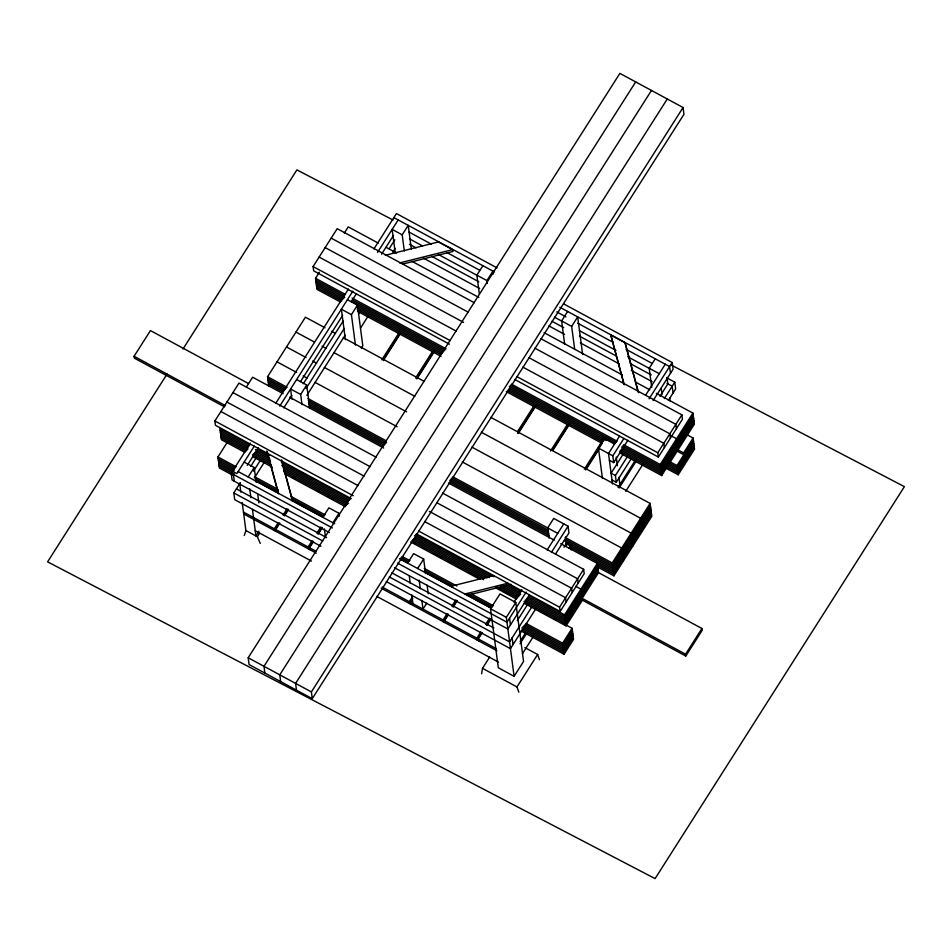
<?xml version="1.0" encoding="UTF-8"?>
<svg xmlns="http://www.w3.org/2000/svg" width="952" height="952" viewBox="0 0 952 952"><rect width="100%" height="100%" fill="white"/><g stroke="black" fill="none" stroke-linecap="round" stroke-linejoin="round"><path stroke-width="1.43" d="M481.629 673.79L482.509 668.328L489.661 657.094M244.259 535.524L245.89 530.526L242.201 502.513M224.493 406.837L134.327 358.13L134.089 356.286L150.428 330.582L248.448 383.525M167.076 374.017L47.6 561.858L655.095 878.613L904.4 486.65L671.16 365.032M183.01 348.967L296.905 169.884L393.105 220.043M351.228 498.634L215.45 425.282L214.878 420.986L238.976 383.109L376.064 457.162M449.463 344.196L313.684 270.844L313.113 266.548L337.198 228.67L474.286 302.724M246.389 387.012L252.625 377.218L283.137 393.7M340.507 302.046L317.004 289.36L315.54 278.293L319.432 272.177M344.35 233.014L348.242 226.885L378.265 243.117M268.773 385.941L267.56 376.73L305.413 317.206L325.001 327.785M232.455 475.072L219.4 468.015L217.948 456.96L227.409 442.073M329.38 532.573L232.121 480.034L231.241 473.275L250.364 443.192M275.878 403.089L348.42 289.039M373.922 248.936L396.437 213.545L497.063 267.905M254.315 446.083L236.834 473.572L234.68 472.406L233.395 474.441L234.275 481.2M279.745 406.099L352.859 291.145M377.504 252.411L398.162 219.936M247.258 465.338L258.385 447.845M283.815 407.861L291.764 395.366M300.511 381.621L342.625 315.398M351.371 301.653L356.143 294.156M381.573 254.172L393.485 235.43M320.967 546.293L234.716 499.693L233.823 492.934L240.392 482.616M250.733 466.349L256.314 457.579M303.283 383.727L343.101 321.133M389.273 248.531L394.854 239.773M248.174 476.976L254.208 467.503L244.152 462.077M301.998 404.6L300.665 394.461L306.687 384.989L296.631 379.55M355.429 345.052L351.431 314.648L357.452 305.175L347.397 299.737M404.326 251.054L402.196 234.835L408.218 225.362L411.323 248.96M253.458 471.18L260.622 459.911M306.008 388.559L344.219 328.476M392.795 252.113L395.175 248.353M254.339 477.94L264.692 461.66M306.889 395.318L345.112 335.235M358.642 313.946L360.237 311.447M360.51 328.083L367.674 316.814M361.284 348.099L362.795 345.731L357.452 305.175M258.956 531.228L255.945 535.964L252.447 509.415M260.265 543.425L257.385 536.738L259.67 533.132M279.364 523.112L274.581 530.621L274.343 528.777L278.329 522.517M283.101 515.008L287.087 508.749M381.835 359.785L399.352 332.248M284.136 515.603L288.123 509.344M383.668 359.118L399.59 334.092M276.02 531.394L275.782 529.55L279.757 523.291M284.541 515.782L288.515 509.522M383.263 360.558L399.983 334.271M322.859 517.317L328.88 507.844L338.936 513.283L339.317 516.174M479.356 294.001L476.869 275.176L482.902 265.703M313.113 541.343L308.341 548.852L308.091 547.007L312.077 540.748M316.849 533.239L320.836 526.98M415.584 378.015L432.303 351.728M317.885 533.834L321.871 527.575M416.619 378.61L433.338 352.323M309.769 549.625L309.531 547.781L313.505 541.521M318.289 534.012L322.264 527.753M417.012 378.789L434.528 351.252M332.914 522.743L338.936 513.283M487.305 283.506L486.924 280.602L492.946 271.13L493.326 274.033M248.186 657.772L619.883 73.387L683.072 107.516L683.964 114.276L312.268 698.673L249.079 664.532L248.186 657.772L311.375 691.914L312.268 698.673M635.686 81.92L263.99 666.305L264.87 673.064M651.477 90.452L279.781 674.849L280.673 681.608M667.281 98.984L295.584 683.381L296.477 690.14M311.375 691.914L683.072 107.516M407.599 563.096L413.62 553.624L423.664 559.05L425.58 573.532M564.655 344.124L561.609 320.943L567.63 311.482M417.642 568.522L423.664 559.05M574.71 349.551L571.664 326.381L577.685 316.909L582.636 354.56M412.763 598.546L409.586 603.544L409.336 601.712L412.525 596.702M517.626 431.458L533.548 406.421M517.864 433.303L535.381 405.766M411.026 604.33L410.776 602.485L412.371 599.974M518.269 433.493L535.786 405.945M426.746 603.163L422.985 609.078L421.843 600.391M448.106 614.266L443.334 621.787L443.096 619.942L447.071 613.683M451.855 606.162L455.829 599.915M550.577 450.939L567.297 424.651M452.89 606.757L456.865 600.498M552.41 450.284L569.129 423.997M444.774 622.56L444.524 620.716L448.511 614.457M453.283 606.948L457.269 600.688M552.814 450.463L568.737 425.437M490.53 608.78L500.002 593.905L515.794 602.438L523.564 661.426L514.104 676.301L498.301 667.768L490.53 608.78L506.333 617.324L514.104 676.301M481.867 632.497L477.083 640.018L476.845 638.173L480.82 631.914M485.603 624.405L489.578 618.145M584.326 469.181L601.842 441.633M602.449 478.499L598.451 448.083L604.472 438.622L614.528 444.048M651.739 387.44L649.216 368.269L655.238 358.809M486.639 624.988L490.625 618.729M586.158 468.515L602.092 443.477M478.523 640.791L478.273 638.947L482.259 632.687M487.031 625.178L491.018 618.919M585.766 469.955L599.296 448.666M513.949 602.176L521.851 589.74M547.162 549.97L563.762 523.862M619.55 436.159L608.506 453.521L612.505 483.937M645.575 395.235L665.293 364.235M506.333 617.324L515.794 602.438M526.17 592.073L506.976 622.239L397.543 563.12M551.47 552.291L568.07 526.194L553.707 518.435L547.686 527.896L549.018 538.035M609.387 460.28L613.695 462.601L612.814 455.841L623.857 438.479M649.086 398.805L672.183 362.51L563.715 303.914M529.431 595.107L507.868 628.998L394.521 567.761M555.516 554.076L568.963 532.953L568.07 526.194M613.695 462.601L627.892 440.288M653.131 400.602L673.064 369.269L672.183 362.51M517.329 620.597L527.61 604.437M563.977 547.257L566.345 543.521L570.653 545.853L571.188 549.911M622.917 454.58L611.089 473.18L615.397 475.512L616.289 482.271L611.981 479.939M659.986 396.294L667.876 383.894M531.918 606.757L509.57 641.898L389.344 576.948M569.082 548.34L570.653 545.853M615.397 475.512L627.225 456.912M664.294 398.626L674.766 382.168L666.924 377.932M535.964 608.554L510.462 648.657L386.31 581.589M616.289 482.271L631.271 458.709M668.34 400.423L675.658 388.928L674.766 382.168M520.149 641.386L525.718 632.616M618.074 487.412L635.591 459.864M520.042 643.778L526.753 633.211M619.121 487.995L636.21 461.137M522.327 653.893L533.465 636.376M625.761 491.268L643.266 463.743M416.512 533.905L560.133 611.481L559.562 607.186L583.647 569.308L442.644 493.136M514.746 379.467L658.356 457.043L657.796 452.747L681.882 414.87L540.879 338.698M560.133 611.481L584.219 573.604L583.647 569.308M658.356 457.043L682.453 419.166L681.882 414.87M518.804 692.175L516.972 686.951L537.63 654.488L524.861 647.586M524.278 603.318L566.059 625.892L564.607 614.825L597.297 563.429L598.51 572.64L565.821 624.048L524.04 601.474M619.895 452.985L661.676 475.56L660.224 464.493L692.913 413.097L656.356 393.343M597.547 565.262L564.845 616.67L528.289 596.928M693.163 414.941L660.462 466.337L622.608 445.881M597.785 567.106L565.095 618.514L527.23 598.058M693.401 416.774L660.712 468.182L621.537 447.023M598.034 568.951L565.333 620.359L526.17 599.201M693.651 418.618L660.95 470.026L621.787 448.868M598.272 570.795L565.571 622.203L525.099 600.343M693.889 420.463L661.2 471.871L620.716 450.01M694.127 422.307L661.438 473.715L619.657 451.141M566.059 625.892L582.41 600.188L580.958 589.121L575.734 586.301M661.676 475.56L694.377 424.152L692.913 413.097M596.963 566.666L613.933 575.829L612.243 562.929L650.097 503.406L490.815 417.357M520.994 630.95L564.084 654.214L562.62 643.159L572.092 628.284L564.25 624.048M650.335 505.25L612.481 564.774L565.476 539.379M676.027 450.534L683.869 454.77L683.619 452.926L693.092 438.039L686.559 434.517M572.33 630.117L562.87 645.004L525.004 624.548M650.585 507.095L612.719 566.618L564.417 540.522M666.448 468.455L678.193 474.798L676.979 465.587L693.33 439.883M572.568 631.961L563.108 646.848L523.945 625.69M650.823 508.939L612.969 568.463L565.964 543.068M693.568 441.728L677.229 467.432L669.387 463.196M572.818 633.806L563.346 648.693L522.874 626.821M651.073 510.784L613.207 570.308L570.129 547.031M693.818 443.572L677.467 469.276L668.328 464.338M573.056 635.65L563.596 650.537L521.815 627.963M651.311 512.628L613.457 572.152L560.74 543.675M694.056 445.417L677.705 471.121L667.269 465.48M573.306 637.495L563.834 652.382L522.053 629.808M651.549 514.473L613.695 573.985L598.023 565.524M694.306 447.262L677.955 472.965L666.198 466.611M564.084 654.214L573.544 639.339L572.092 628.284M613.933 575.829L651.799 516.317L650.097 503.406M678.193 474.798L694.543 449.106L693.092 438.039M582.576 600.272L685.809 656.047L685.571 654.202L701.922 628.498L598.677 572.723M685.809 656.047L702.159 630.343L701.922 628.498M385.322 255.291L438.444 241.939L452.652 249.626L452.902 251.471L402.791 264.049M399.685 262.93L452.652 249.626M450.641 586.349L493.588 575.555M464.85 594.024L507.916 583.207M466.539 595.512L511.034 584.326M393.854 217.603L494.481 271.963M559.824 307.258L669.601 366.568L670.494 373.327M623.762 383.787L610.839 335.08L625.059 342.756L638.554 392.652M409.122 232.121L431.339 244.129M447.023 252.601L479.689 270.249M556.789 311.899L565.94 316.849M577.697 323.192L612.981 342.256M626.059 349.325L652.191 363.438M402.196 234.835L392.141 229.396L395.247 252.994M476.869 275.176L486.924 280.602M561.609 320.943L571.664 326.381M649.216 368.269L659.272 373.708M409.479 238.857L422.545 245.913M438.229 254.386L477.44 275.568M554.54 317.218L562.382 321.455M579.363 330.63L615.956 350.395M627.725 356.75L649.942 368.757M409.515 244.319L416.048 247.853M431.732 256.326L478.773 281.744M551.958 321.276L563.715 327.631M579.399 336.104L615.992 355.87M630.367 363.64L651.275 374.933M666.959 383.406L672.183 386.226L673.076 392.986M423.473 258.147L479.665 288.504M548.923 325.917L564.607 334.39M580.292 342.863L619.49 364.045M631.259 370.387L652.168 381.692M386.107 247.341L396.544 252.982M412.216 261.455L478.796 297.417M544.08 332.688L622.418 375.005M635.472 382.061L649.835 389.82M331.177 238.143L468.265 312.197M534.857 348.17L675.861 424.342L676.432 428.638M325.156 247.603L463.553 322.371M528.836 357.631L669.839 433.803L670.398 438.11M670.041 435.266L676.574 438.789L678.026 449.856M677.098 449.392L683.619 452.926M319.134 257.076L456.222 331.129M522.815 367.103L663.818 443.275L664.377 447.583M313.113 266.548L450.201 340.602M516.781 376.575L657.796 452.747M669.149 461.351L676.979 465.587M315.54 278.293L345.576 294.513M352.097 298.047L446.107 348.825M511.379 384.096L617.134 441.216M623.667 444.751L660.224 464.493M315.79 280.138L344.505 295.655M352.347 299.892L445.036 349.967M510.32 385.227L616.075 442.359M316.028 281.982L344.755 297.5M351.276 301.022L443.977 351.098M509.26 386.369L615.016 443.501M316.266 283.827L343.684 298.642M356.75 305.687L442.918 352.24M509.498 388.214L606.115 440.407M316.516 285.671L342.625 299.773M356.988 307.532L441.847 353.382M508.439 389.344L603.746 440.835M316.754 287.516L341.566 300.915M357.226 309.376L440.788 354.513M507.38 390.487L602.687 441.978M357.476 311.221L441.038 356.357M506.309 391.629L601.616 443.108M351.431 314.648L341.375 309.21L345.386 339.626M598.451 448.083L612.814 455.841M331.534 331.32L335.449 333.426M343.279 337.662L424.223 381.395M295.953 332.093L314.231 341.958M322.062 346.195L325.977 348.313M333.819 352.537L414.763 396.27M481.343 432.244L640.636 518.293L642.326 531.192M286.493 346.968L306.068 357.547M312.601 361.07L316.516 363.188M324.346 367.424L406.599 411.859M471.883 447.119L631.164 533.168L632.866 546.067M277.02 361.843L296.607 372.434M303.141 375.957L307.056 378.075M314.886 382.299L397.139 426.734M462.422 462.006L621.704 548.054L623.405 560.954M267.56 376.73L287.147 387.309M300.665 394.461L290.61 389.023L291.943 399.162M308.031 398.59L386.369 440.907M452.95 476.881L557.741 533.334M565.238 537.535L612.243 562.929M267.798 378.575L286.076 388.452M308.269 400.435L386.607 442.751M451.891 478.023L548.507 530.216M268.048 380.419L285.017 389.582M308.519 402.279L385.548 443.894M450.832 479.153L548.745 532.061M268.285 382.264L283.958 390.725M308.757 404.124L384.489 445.036M449.76 480.296L548.995 533.905M268.535 384.108L282.887 391.855M309.007 405.968L383.418 446.167M450.01 482.14L549.233 535.738M289.658 397.234L383.668 448.011M448.463 483.021L554.219 540.153M232.954 392.581L370.042 466.635M436.623 502.608L577.626 578.78L578.197 583.076M226.933 402.041L364.021 476.107M429.292 511.367L571.605 588.253L572.176 592.549M134.089 356.286L225.565 405.695M582.327 598.427L685.571 654.202M220.9 411.514L357.988 485.568M424.58 521.541L565.583 597.713L566.154 602.021M214.878 420.986L353.275 495.742M418.559 531.014L559.562 607.186M249.959 444.846L219.924 428.626L221.388 439.693L244.878 452.378M257.79 449.082L269.535 455.425M281.292 461.779L350.491 499.157M415.762 534.429L494.1 576.745M508.463 584.504L521.517 591.549M529.36 595.785L564.607 614.825M220.174 430.471L248.888 445.988M255.422 449.511L268.476 456.567M282.839 464.326L349.42 500.3M414.703 535.559L490.435 576.472M506.095 584.933L520.458 592.691M220.412 432.315L247.829 447.131M255.66 451.355L270.023 459.114M281.78 465.468L348.361 501.43M414.941 537.404L489.364 577.602M503.727 585.361L520.696 594.536M220.65 434.16L248.067 448.963M254.6 452.498L270.273 460.958M283.327 468.015L348.599 503.275M413.882 538.546L486.996 578.043M501.359 585.801L519.637 595.678M220.9 436.004L247.008 450.106M253.541 453.628L270.511 462.803M283.565 469.86L347.539 504.417M412.823 539.677L484.627 578.471M500.3 586.932L518.578 596.809M221.138 437.849L245.949 451.248M252.47 454.77L270.749 464.647M283.803 471.704L346.48 505.56M411.752 540.819L483.568 579.613M496.623 586.658L517.507 597.951M292.692 477.345L295.298 478.749M317.492 490.744L320.11 492.16M327.94 496.385L333.164 499.205M412.799 542.235L415.417 543.64M423.247 547.876L425.865 549.28M433.695 553.517L441.526 557.753M448.059 561.275L450.665 562.692M458.495 566.916L461.113 568.332M468.943 572.557L476.773 576.793M497.67 588.074L501.585 590.192M504.191 591.608L512.033 595.833M539.451 610.648L547.281 614.873M553.814 618.407L556.42 619.812M252.72 456.615L272.296 467.194M285.362 474.251L345.409 506.69M410.693 541.962L479.891 579.34M495.564 587.8L516.448 599.082M217.948 456.96L236.227 466.837M254.505 476.702L278.008 489.399M291.062 496.456L325.001 514.794M402.03 556.408L409.872 560.645M424.235 568.392L456.865 586.027M471.228 593.786L493.422 605.781M526.063 623.405L562.62 643.159M218.186 458.805L235.156 467.967M256.052 479.261L278.246 491.244M291.3 498.301L323.942 515.936M400.97 557.551L408.801 561.775M424.473 570.236L453.2 585.754M468.86 594.226L492.362 606.912M218.424 460.649L234.097 469.11M254.981 480.391L278.484 493.088M291.538 500.145L322.883 517.067M399.911 558.681L407.742 562.918M424.711 572.081L452.129 586.896M466.492 594.655L491.303 608.054M238.131 471.537L334.699 523.707M399.947 558.955L491.291 608.304M218.674 462.493L234.335 470.954M218.912 464.338L233.276 472.085M219.162 466.171L232.217 473.227M231.241 473.275L332.403 527.932M236.405 488.876L326.584 537.594M391.915 572.89L493.85 627.951M233.823 492.934L322.692 540.938M243.462 512.093L274.343 528.777M275.782 529.55L308.091 547.007M309.531 547.781L315.993 551.279M382.204 587.039L409.336 601.712M410.776 602.485L443.096 619.942M444.524 620.716L476.845 638.173M478.273 638.947L496.373 648.717M243.712 513.937L316.231 553.124M381.145 588.193L496.861 650.692M255.255 530.74L311.459 561.097M376.802 596.404L498.36 662.068M245.89 530.526L257.385 536.738M482.509 668.328L516.972 686.951M537.63 654.488L539.463 659.712M638.018 391.641L625.059 342.756M610.839 335.08L624.286 384.775M281.602 459.864L292.74 501.049M281.84 461.708L292.597 501.466M267.345 452.022L278.519 493.362M266.81 451.022L278.377 493.779M667.043 377.504L667.816 383.406M669.756 398.15L670.148 401.101M661.212 388.452L661.985 394.354M616.241 457.079L617.384 465.778M618.907 477.357L619.859 484.604M565.476 536.892L566.618 545.591M509.558 618.181L510.45 624.94M512.152 637.84L513.045 644.599M427.103 585.123L428.245 593.81M419.178 580.113L420.32 588.8M409.312 576.127L410.264 583.374M411.788 594.952L412.93 603.651M306.687 384.989L309.733 408.158M324.382 528.907L325.524 537.594M254.208 467.503L256.147 482.248M257.695 494.052L258.861 502.894M249.733 488.769L250.9 497.622M239.678 483.342L240.844 492.184"/></g></svg>
